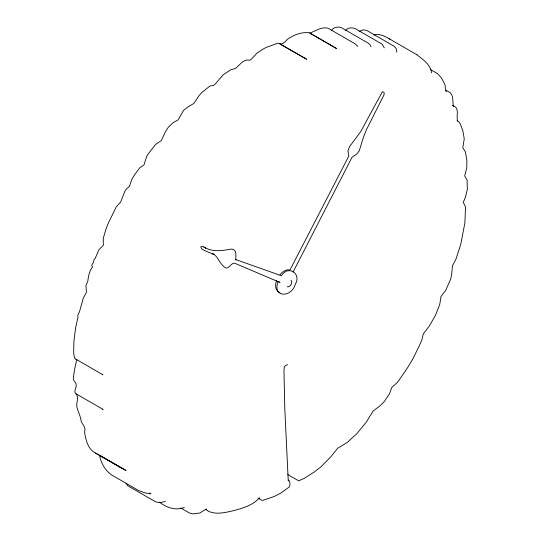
<?xml version="1.0" encoding="UTF-8"?>
<svg xmlns="http://www.w3.org/2000/svg" width="541" height="541" viewBox="0 0 541 541"><rect width="100%" height="100%" fill="white"/><g stroke="black" fill="none" stroke-linecap="round" stroke-linejoin="round"><path stroke-width="0.81" d="M276.749 280.265C274.956 284.444 274.821 290.828 279.934 292.64M278.175 281.408C271.812 298.01 291.707 297.834 295.352 284.174C301.75 273.354 287.88 264.779 281.408 275.754L235.376 259.423M293.066 272.076L352.11 157.106L356.715 154.131L359.305 150.702L363.403 137.299L366.609 129.387L384.029 94.824L384.225 92.667L382.426 91.632L360.678 131.673L349.533 146.672L347.931 150.973L348.864 155.97L289.922 270.115C286.02 268.715 282.321 271.988 279.94 274.747M331.45 30.587C333.195 27.219 337.692 26.536 341.019 27.449L368.387 43.26L369.828 44.518L371.058 46.627M345.496 30.533C347.62 27.449 351.833 27.422 355.045 28.504L381.987 44.058L384.286 47.851M359.447 31.344L363.058 29.863L366.67 30.35L394.416 46.431L396.438 49.069L396.817 52.166M373.878 35.016C379.329 33.184 384.685 36.362 389.351 38.837L416.901 54.742C423.008 59.611 430.568 64.46 431.508 72.825M206.743 509.128L205.37 509.473L199.981 512.949L193.056 513.923L189.465 513.003L180.687 507.979M259.741 497.869L259.355 497.869C252.958 505.287 243.166 507.999 234.043 510.576C224.833 512.57 213.81 515.783 205.566 509.392M165.485 501.581L159.169 502.643L155.26 501.642L127.487 485.588L126.006 483.018M287.562 364.81L286.372 365.006L284.37 366.541L283.957 370.355L284.816 409.294L288.157 479.022L288.705 481.003M184.386 507.357C175.893 510.981 166.412 507.614 159.433 502.122M287.183 286.804C290.24 287.535 293.154 282.483 290.99 280.204M309.777 33.075C315.579 31.216 321.665 26.238 328.265 28.328L355.214 43.882L357.824 46.458M102.445 374.575L102.946 374.839L75.037 358.669L74.205 356.675L73.657 352.698L73.901 341.317L75.645 327.569L77.945 317.405L77.87 314.984L79.453 311.846L83.3 298.118L86.465 292.289L85.911 285.81L87.825 281.104L88.481 276.255L90.401 270.23L92.525 266.909L91.645 265.388L93.492 262.29L93.972 259.829L95.169 258.442L98.888 249.753L103.351 245.344L103.257 238.216L106.104 228.755L107.957 223.94L116.281 206.77L120.609 202.145L124.937 191.095L126.716 188.681L129.427 186.381L131.815 179.436L134.56 174.797L139.801 167.771L144.007 164.89L146.51 156.883L148.078 154.104L155.598 144.427L161.292 140.606L165.363 131.835L168.278 127.331L173.167 122.658L178.138 119.859L183.582 110.371L187.95 106.922L193.793 103.52L199.047 95.676L202.28 92.031L210.172 85.884L213.296 85.546L214.581 84.748L223.257 74.705L231.122 69.559L235.294 68.592L242.821 61.586L246.676 59.97L249.577 60.22L250.808 59.733L257.07 53.086L262.96 49.15L266.145 47.432L278.263 43.05L306.713 59.294L279.771 43.74C284.593 44.937 286.257 38.587 290.679 37.37C296.157 33.86 302.926 32.007 309.378 32.758L336.718 48.629L310.5 33.495M203.91 247.014C212.586 252.505 222.493 250.611 231.798 249.009C237.77 250.118 235.315 256.272 235.862 260.153M102.682 409.199L103.108 409.436L75.74 393.645C73.4 391.481 76.545 387.809 76.247 385.016C76.213 382.088 72.244 380.688 73.488 377.172C74.117 371.484 75.199 365.588 76.808 359.934L76.004 359.285M121.4 468.026L122.435 468.614L94.459 452.472C87.683 448.503 85.735 439.326 84.579 432.09C86.31 427.518 82.746 425.165 81.191 421.392C80.677 416.712 78.621 412.81 77.241 408.428C75.375 403.654 79.486 398.027 76.166 393.882M430.44 69.539L437.723 73.738L441.787 78.513L445.087 85.093L445.5 90.273L446.393 91.612M445.311 90.347C454.9 92.876 452.012 99.808 453.446 106.604M452.323 105.509C460.58 107.26 455.603 116.518 457.733 121.089M457.05 120.629L458.863 121.786L460.168 123.625L462.873 130.814L464.252 138.875L462.785 147.74L465.409 151.926L466.883 160.305L466.775 167.886L464.678 175.899L467.093 179.964L467.343 189.222L465.537 196.904L463.299 202.334L465.517 206.933L464.888 222.865L460.743 244.41L455.86 259.403L452.438 265.793L451.776 273.57L450.687 279.068L445.743 290.233L440.989 296.509L439.779 304.279L435.579 315.099L429.615 325.567L423.272 333.986L421.973 339.748L418.896 346.605L412.749 359.102L407.38 367.981L397.703 382.129L391.914 387.288L389.459 393.868L384.387 401.375L380.12 405.777L373.155 410.977L366.196 422.298L356.742 433.808L347.031 442.612L337.74 448.178L330.592 457.077L320.461 467.255L314.172 472.043L304.089 478.427L298.673 480.827L287.751 474.518M278.771 281.753L279.968 282.443L234.922 263.325C231.041 261.776 228.397 271.663 223.832 266.618C219.166 262.926 218.118 256.049 212.241 253.479L214.033 254.513L204.18 250.361L201.746 248.846L200.738 246.96L202.49 246.27L205.702 248.049L204.938 247.575M288.022 480.11L289.482 480.949L289.78 481.781L289.956 484.912L289.482 486.826L280.833 493.101L274.483 496.395L263.589 500.1L261.952 500.33L258.003 498.099M99.801 455.339L126.012 470.474L95.493 453.06M149.37 492.993L150.824 493.832L145.116 492.932L138.854 490.673L111.913 475.113C105.103 470.65 101.025 463.042 99.585 455.333M389.351 38.837L389.953 39.182M416.3 54.391L416.901 54.742"/></g></svg>
